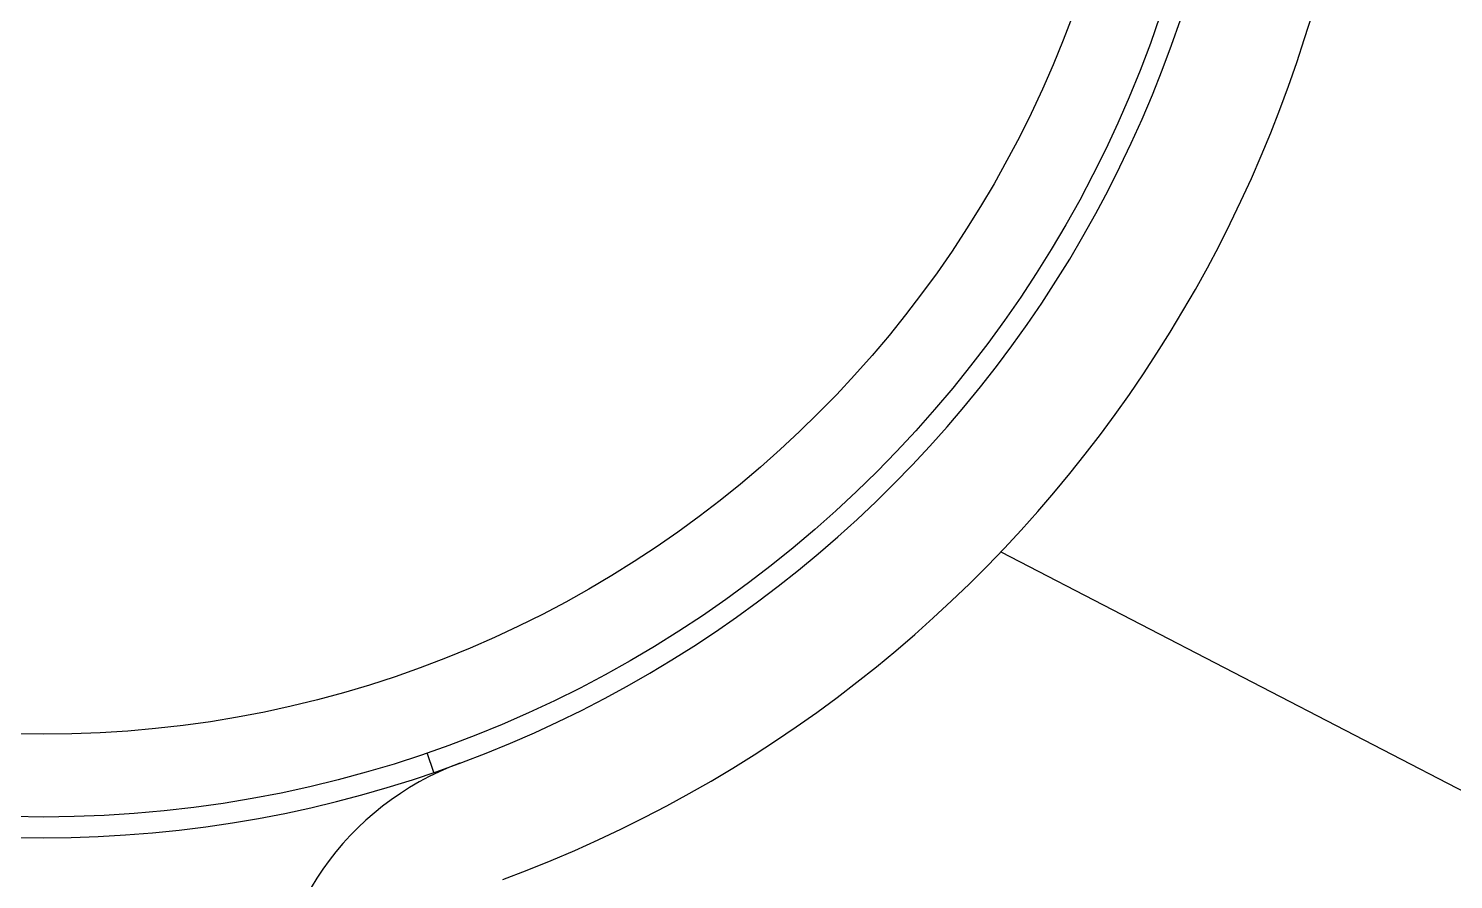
# Model space of a CAD drawing. Extents: x 27938 to 1507990, y 110129 to 923079.
# Drawn here: x 551582 to 552382, y 340017 to 340495 of the extents above; entities that cross this region are included whole.
import ezdxf

# ---------------------------------------------------------------- set-up
doc = ezdxf.new("R2010")
doc.units = 0
doc.header["$LTSCALE"] = 1000
doc.header["$MEASUREMENT"] = 0
doc.styles.get("Standard").update_dxf_attribs({"font": 'gbenor.shx', "bigfont": 'gbcbig.shx'})
doc.dimstyles.get("Standard").update_dxf_attribs({"dimtxt": 0.18, "dimasz": 0.18, "dimexe": 0.18, "dimexo": 0.0625, "dimgap": 0.09, "dimtad": 0, "dimtih": 1, "dimtoh": 1, "dimdec": 4, "dimzin": 0, "dimdsep": 46, "dimtxsty": 'Standard', "dimcen": 0.09, "dimadec": 0, "dimazin": 0, "dimtfac": 1, "dimtdec": 4, "dimtofl": 0, "dimtmove": 0, "dimatfit": 3, "dimfxl": 1, "dimtolj": 1, "dimtzin": 0, "dimarcsym": 0})

msp = doc.modelspace()

# ---------------------------------------------------------------- linework, layer by layer
at = {"linetype": 'Continuous'}
msp.add_line((551809.34, 340077.05), (551805.56, 340088.03), dxfattribs=at)
for radius in [662.11, 615.65]:
    msp.add_circle((551590, 340714.07), radius, dxfattribs=at)
for centre, radius, start, end in [((551590, 340714.07), 743.42, 290.31751, 69.68249), ((551590, 340714.07), 673.73, 109, 71), ((551880.4, 339929.75), 162.62, 110.31751, 180)]:
    msp.add_arc(centre, radius, start, end, dxfattribs=at)

# ---------------------------------------------------------------- leaders
msp.add_leader([(552127.91, 340200.91), (552867.85, 339817.6)], dimstyle='Standard', override={"dimgap": 20, "dimtad": 0})

doc.saveas('drawing.dxf')
